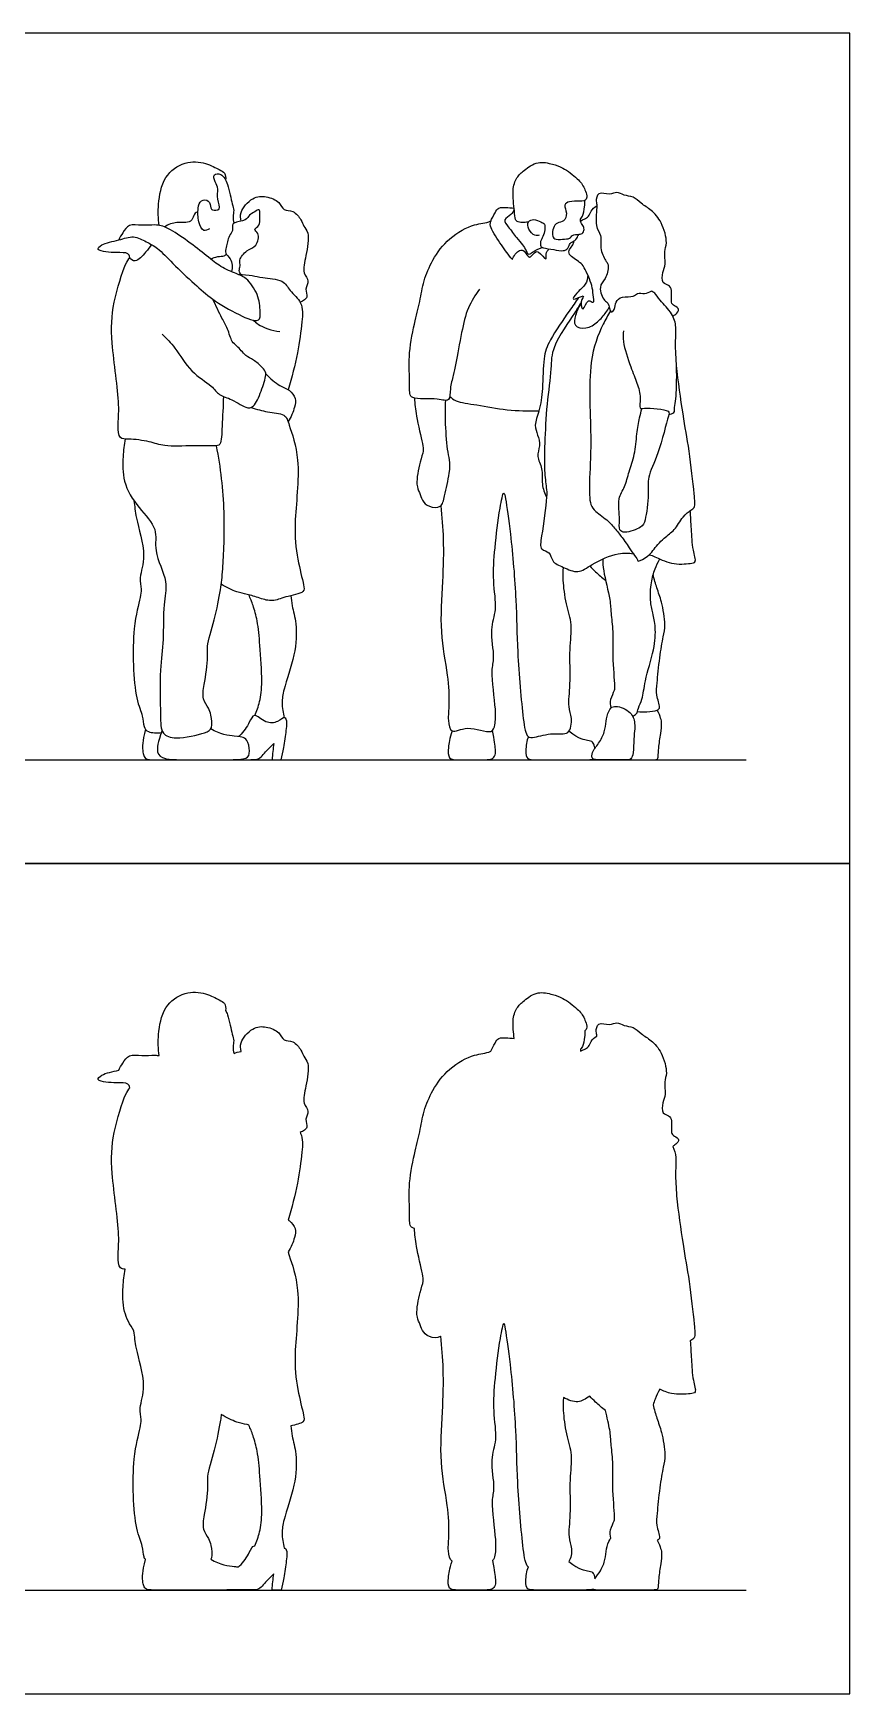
# Model space of a CAD drawing. Header units: millimetres. Extents: x 1 to 7, y 0.3 to 34.9.
# Drawn here: x 4.403 to 6.802, y 0.933 to 5.81 of the extents above; entities that cross this region are included whole.
import ezdxf

# ---------------------------------------------------------------- set-up
doc = ezdxf.new("R2010")
doc.units = ezdxf.units.MM
for name, color, linetype, true_color in [('AG-DIAGRAM', 7, 'Continuous', 0xfecc66), ('AG-OUTLINE', 7, 'Continuous', 0x8000ff), ('AG-PEOPLE', 7, 'Continuous', 0x66ccff), ('X-VPRT', 6, 'Continuous', 0xff00ff)]:
    doc.layers.add(name, color=color, linetype=linetype, true_color=true_color)

msp = doc.modelspace()

# ---------------------------------------------------------------- linework, layer by layer
at = {"layer": 'AG-DIAGRAM'}
for points in [[(1.3161, 3.6765), (6.4977, 3.6765)], [(1.3161, 1.2381), (6.4977, 1.2381)]]:
    msp.add_lwpolyline(points, dxfattribs=at)
at = {"layer": 'AG-OUTLINE'}
for points, knots in [([(5.1873, 2.5819), (5.192, 2.5834), (5.1999, 2.5888), (5.211, 2.5967), (5.1995, 2.6214), (5.217, 2.6445), (5.1923, 2.6685), (5.2055, 2.7183), (5.2162, 2.7849), (5.1973, 2.8047), (5.1908, 2.8242), (5.1688, 2.8529), (5.1375, 2.8492), (5.1273, 2.8782), (5.0873, 2.8945), (5.0466, 2.8923), (5.0077, 2.8468), (5.0127, 2.8282), (5.0146, 2.82), (5.0066, 2.818), (4.9978, 2.8165), (4.9932, 2.8138), (4.9914, 2.82), (4.9886, 2.8328), (4.9941, 2.8523), (4.9871, 2.8709), (4.9786, 2.9153), (4.9705, 2.9364), (4.9686, 2.9402), (4.9695, 2.9471), (4.967, 2.9633), (4.9483, 2.9712), (4.9093, 2.9934), (4.8468, 2.9972), (4.7837, 2.9528), (4.7691, 2.8693), (4.7703, 2.828), (4.7736, 2.8075), (4.7693, 2.8082), (4.7538, 2.8093), (4.723, 2.8055), (4.6842, 2.8135), (4.6662, 2.7853), (4.6577, 2.7721), (4.6545, 2.7647), (4.637, 2.7601), (4.6056, 2.7553), (4.5873, 2.7341), (4.6197, 2.7292), (4.6455, 2.7266), (4.6849, 2.7285), (4.6848, 2.7176), (4.6869, 2.7133), (4.6827, 2.707), (4.6712, 2.6916), (4.634, 2.5727), (4.6302, 2.4671), (4.6591, 2.2826), (4.6513, 2.2237), (4.6542, 2.1828), (4.6674, 2.1803), (4.6734, 2.18), (4.67, 2.1629), (4.6663, 2.1278), (4.6647, 2.0601), (4.6869, 2.017), (4.6993, 1.9988), (4.7014, 1.9817), (4.7029, 1.9479), (4.7388, 1.8387), (4.713, 1.7758), (4.7219, 1.7386), (4.7176, 1.7106), (4.6914, 1.6215), (4.6992, 1.42), (4.7254, 1.3709), (4.7262, 1.3396), (4.7311, 1.3297), (4.7329, 1.3274), (4.7234, 1.2908), (4.7249, 1.26), (4.728, 1.2508), (4.7335, 1.2381), (4.7546, 1.2381), (4.7735, 1.2381), (4.8413, 1.2381), (4.8447, 1.2381), (4.8755, 1.2381), (4.9444, 1.2381), (4.9882, 1.2381), (5.0018, 1.2388), (5.0152, 1.2384), (5.0438, 1.2378), (5.0675, 1.2395), (5.0788, 1.2544), (5.0997, 1.2749), (5.1098, 1.286), (5.1081, 1.27), (5.1065, 1.2541), (5.1048, 1.2381), (5.1139, 1.2381), (5.1229, 1.2381), (5.132, 1.2381), (5.1346, 1.2499), (5.1394, 1.2722), (5.1466, 1.3235), (5.15, 1.3442), (5.1461, 1.3614), (5.1414, 1.3615), (5.1408, 1.3614), (5.1368, 1.3754), (5.1329, 1.4061), (5.1384, 1.4466), (5.1743, 1.5461), (5.1793, 1.6341), (5.1632, 1.689), (5.1611, 1.7099), (5.1599, 1.7198), (5.1747, 1.7233), (5.2019, 1.7295), (5.1973, 1.7546), (5.1775, 1.8332), (5.1668, 1.9331), (5.1931, 2.1145), (5.1612, 2.202), (5.1531, 2.2278), (5.1519, 2.231), (5.1609, 2.2437), (5.172, 2.2731), (5.1761, 2.2993), (5.1627, 2.318), (5.1538, 2.324), (5.1527, 2.3247), (5.1634, 2.3603), (5.1807, 2.4308), (5.1934, 2.5211), (5.1961, 2.565), (5.1878, 2.5809), (5.1873, 2.5819)], [-4.96397, -4.96397, -4.96397, -4.96397, -4.747345, -4.560033, -4.28683, -4.008885, -3.717257, -3.312432, -2.852161, -2.576206, -2.319892, -1.992952, -1.703232, -1.415586, -1.055675, -0.698259, -0.285038, 0, 0, 0, 0.217741, 0.217741, 0.217741, 0.466974, 0.711015, 0.961419, 1.39468, 1.508548, 1.508548, 1.508548, 1.767364, 2.009896, 2.384365, 2.824577, 3.300028, 3.809011, 4.25661, 4.25661, 4.25661, 4.384557, 4.736153, 5.076225, 5.381304, 5.66053, 5.66053, 5.66053, 6.070126, 6.298381, 6.570353, 6.890726, 7.217598, 7.414634, 7.414634, 7.414634, 7.681071, 8.291045, 8.913274, 9.675623, 10.12511, 10.456357, 10.641998, 10.641998, 10.641998, 11.051662, 11.533124, 11.919863, 11.919863, 11.919863, 12.296079, 12.847249, 13.273593, 13.578222, 13.839438, 14.343607, 15.089141, 15.478454, 15.772332, 15.877395, 15.877395, 15.877395, 16.005788, 16.134181, 16.262574, 16.390967, 16.51936, 16.51936, 16.51936, 16.541538, 16.709211, 16.821158, 16.821158, 16.821158, 17.122033, 17.389482, 17.623738, 17.987917, 17.987917, 17.987917, 18.364781, 18.364781, 18.364781, 18.648006, 18.648006, 18.648006, 18.97466, 19.361893, 19.614183, 19.848498, 19.879964, 19.879964, 19.879964, 20.238115, 20.585385, 21.14137, 21.660973, 22.06104, 22.35823, 22.35823, 22.35823, 22.653352, 22.892916, 23.369692, 23.930532, 24.669079, 25.224118, 25.31233, 25.31233, 25.31233, 25.684439, 25.9745, 26.276324, 26.319749, 26.319749, 26.319749, 26.917711, 27.461717, 27.882441, 27.908148, 27.908148, 27.908148, 27.908148]), ([(6.2823, 2.5409), (6.2855, 2.5425), (6.2906, 2.546), (6.3056, 2.5617), (6.2855, 2.5708), (6.2757, 2.5809), (6.2818, 2.6169), (6.2714, 2.6328), (6.2494, 2.6364), (6.2517, 2.6708), (6.2637, 2.6933), (6.255, 2.7318), (6.2686, 2.7559), (6.2515, 2.8176), (6.221, 2.8525), (6.1892, 2.8704), (6.1675, 2.8935), (6.1393, 2.8937), (6.118, 2.9084), (6.097, 2.8945), (6.0608, 2.9088), (6.056, 2.8762), (6.0589, 2.8709), (6.059, 2.865), (6.0527, 2.8606), (6.041, 2.8503), (6.0363, 2.8329), (6.0222, 2.8259), (6.0149, 2.8223), (6.011, 2.821), (6.0109, 2.8218), (6.0105, 2.8266), (6.0192, 2.8339), (6.0238, 2.8607), (6.0241, 2.8744), (6.0238, 2.8803), (6.0257, 2.8812), (6.033, 2.8873), (6.0231, 2.9197), (6.0037, 2.945), (5.9597, 2.9781), (5.9297, 2.987), (5.8849, 2.9983), (5.8456, 2.97), (5.8223, 2.948), (5.8097, 2.9123), (5.8145, 2.8741), (5.8162, 2.858), (5.8081, 2.8593), (5.7925, 2.8595), (5.7697, 2.8611), (5.7604, 2.8445), (5.7506, 2.8279), (5.7479, 2.8203), (5.7319, 2.8132), (5.699, 2.8141), (5.6229, 2.7725), (5.5759, 2.7077), (5.5495, 2.6456), (5.5397, 2.5822), (5.5217, 2.5178), (5.505, 2.4224), (5.5097, 2.3592), (5.5081, 2.3143), (5.5128, 2.3028), (5.5215, 2.3005), (5.5232, 2.3001), (5.5246, 2.2824), (5.527, 2.25), (5.5478, 2.1669), (5.5508, 2.1446), (5.5382, 2.1117), (5.5263, 2.0469), (5.5381, 2.0236), (5.5451, 1.999), (5.5648, 1.9791), (5.5922, 1.9772), (5.6, 1.9832), (5.6006, 1.9837), (5.6042, 1.9513), (5.6096, 1.885), (5.6071, 1.7596), (5.5954, 1.6146), (5.6219, 1.4903), (5.6264, 1.4027), (5.6207, 1.3575), (5.6264, 1.326), (5.6343, 1.3227), (5.6345, 1.3226), (5.6261, 1.3002), (5.6219, 1.2733), (5.6219, 1.2381), (5.6505, 1.2381), (5.6918, 1.2381), (5.7267, 1.2381), (5.7484, 1.2381), (5.7597, 1.2468), (5.7633, 1.2651), (5.7578, 1.2942), (5.7527, 1.3243), (5.7567, 1.328), (5.7615, 1.3461), (5.7637, 1.386), (5.746, 1.5006), (5.7612, 1.5359), (5.7433, 1.6228), (5.7678, 1.6785), (5.752, 1.7663), (5.7593, 1.8602), (5.7717, 1.9663), (5.7856, 2.0332), (5.7927, 1.9958), (5.8078, 1.8942), (5.8238, 1.7025), (5.8238, 1.5611), (5.8407, 1.3679), (5.8497, 1.3125), (5.8577, 1.3059), (5.858, 1.3057), (5.8528, 1.2943), (5.8492, 1.2608), (5.8534, 1.2381), (5.878, 1.2381), (5.9181, 1.2381), (6.0303, 1.2381), (6.044, 1.2381), (6.048, 1.2405), (6.0491, 1.2398), (6.0539, 1.2379), (6.0678, 1.2379), (6.1056, 1.2379), (6.1374, 1.2379), (6.1482, 1.2379), (6.1509, 1.2381), (6.1889, 1.2381), (6.23, 1.2381), (6.2377, 1.2381), (6.2396, 1.2472), (6.2401, 1.2678), (6.2473, 1.3192), (6.2514, 1.3437), (6.2468, 1.3643), (6.2367, 1.384), (6.2409, 1.3857), (6.2474, 1.3919), (6.2317, 1.4306), (6.2368, 1.4637), (6.2429, 1.538), (6.2542, 1.5989), (6.2622, 1.634), (6.2504, 1.7029), (6.2363, 1.7388), (6.2276, 1.7684), (6.2249, 1.7821), (6.2265, 1.7878), (6.2321, 1.8043), (6.2387, 1.8183), (6.244, 1.8277), (6.254, 1.823), (6.285, 1.8097), (6.3311, 1.8142), (6.3537, 1.8168), (6.3396, 1.8574), (6.3374, 1.9159), (6.3346, 1.9519), (6.3339, 1.9701), (6.3345, 1.9704), (6.3394, 1.9735), (6.3496, 1.9778), (6.3447, 2.0251), (6.3312, 2.1492), (6.3114, 2.252), (6.2988, 2.3486), (6.2932, 2.3962), (6.2922, 2.4188), (6.2888, 2.4638), (6.2937, 2.5059), (6.2877, 2.5303), (6.2823, 2.5409)], [0, 0, 0, 0, 0.188383, 0.417958, 0.651667, 0.864942, 1.20216, 1.442272, 1.683645, 1.992576, 2.292177, 2.636784, 2.934064, 3.38137, 3.777963, 4.122874, 4.438218, 4.737243, 5.012003, 5.287004, 5.60703, 5.883423, 6.093743, 6.093743, 6.093743, 6.370226, 6.608166, 6.82818, 7.030639, 7.030639, 7.030639, 7.069515, 7.275268, 7.582536, 7.800136, 7.800136, 7.800136, 7.88861, 8.215635, 8.558659, 8.976668, 9.306238, 9.683104, 10.073432, 10.396548, 10.755255, 11.133663, 11.133663, 11.133663, 11.419482, 11.678965, 11.921219, 12.2143, 12.2143, 12.2143, 12.632803, 13.168328, 13.679977, 14.141177, 14.586244, 15.061085, 15.628383, 16.098362, 16.472047, 16.695394, 16.745159, 16.745159, 16.745159, 17.166639, 17.69142, 17.960511, 18.298641, 18.763863, 19.055338, 19.338151, 19.638948, 19.963116, 19.989598, 19.989598, 19.989598, 20.560183, 21.205769, 21.906265, 22.561091, 23.09276, 23.491785, 23.820321, 23.829562, 23.829562, 23.829562, 23.942705, 24.055847, 24.16899, 24.282132, 24.395274, 24.508417, 24.621559, 24.734701, 24.847844, 24.847844, 24.847844, 25.052155, 25.442875, 26.052874, 26.422974, 26.942276, 27.392948, 27.921528, 28.49028, 29.115031, 29.504375, 29.74359, 30.336084, 31.138409, 31.853698, 32.660135, 33.08612, 33.101901, 33.101901, 33.101901, 33.223201, 33.344502, 33.465802, 33.587103, 33.708403, 33.828447, 33.828447, 33.828447, 33.867101, 33.969394, 34.071688, 34.173981, 34.219547, 34.219547, 34.219547, 34.342062, 34.464578, 34.587094, 34.70961, 34.832126, 34.954642, 35.077157, 35.077157, 35.077157, 35.273127, 35.637907, 35.997171, 36.517704, 36.99255, 37.354156, 37.843089, 38.24302, 38.585915, 38.585915, 38.585915, 38.751635, 39.09516, 39.09516, 39.09516, 39.366912, 39.794618, 40.019353, 40.358265, 40.81188, 41.238438, 41.238438, 41.238438, 41.263636, 41.467824, 41.833176, 42.481557, 43.088622, 43.7806, 43.7806, 43.7806, 44.237508, 44.625414, 44.93266, 44.93266, 44.93266, 44.93266]), ([(6.0849, 1.765), (6.0892, 1.7453), (6.0999, 1.7006), (6.1001, 1.6671), (6.108, 1.6145), (6.1037, 1.5476), (6.1119, 1.4556), (6.1115, 1.4416), (6.0967, 1.415), (6.0988, 1.3983), (6.1005, 1.39), (6.0993, 1.3888), (6.0943, 1.3823), (6.0867, 1.3583), (6.0849, 1.3285), (6.0726, 1.2965), (6.0581, 1.2781), (6.0532, 1.271), (6.053, 1.2729), (6.0518, 1.2815), (6.0474, 1.2906), (6.0362, 1.2951), (6.0092, 1.2969), (5.977, 1.3216), (5.9838, 1.3305), (5.9875, 1.3638), (5.9733, 1.3942), (5.9835, 1.4627), (5.9774, 1.5615), (5.989, 1.6341), (5.9678, 1.6945), (5.9593, 1.7646), (5.9602, 1.7903), (5.9609, 1.803), (5.9752, 1.7968), (6.0035, 1.7834), (6.0253, 1.799), (6.0384, 1.8073), (6.044, 1.8012), (6.0553, 1.7894), (6.0747, 1.7727), (6.0849, 1.765)], [0.574677, 0.574677, 0.574677, 0.574677, 0.918862, 1.303387, 1.799873, 2.325611, 2.887943, 3.115338, 3.431922, 3.734632, 3.734632, 3.734632, 3.764416, 3.86671, 3.969003, 4.071297, 4.1523, 4.1523, 4.1523, 4.184588, 4.305888, 4.427188, 4.548489, 4.548489, 4.548489, 4.878727, 5.22133, 5.691265, 6.273572, 6.763717, 7.223679, 7.703607, 8.060013, 8.060013, 8.060013, 8.44438, 8.780806, 8.780806, 8.780806, 9.067131, 9.424328, 9.424328, 9.424328, 9.424328]), ([(5.0368, 1.7225), (5.0413, 1.7122), (5.0497, 1.6907), (5.0634, 1.6434), (5.0696, 1.5732), (5.0771, 1.4695), (5.0708, 1.4097), (5.0601, 1.381), (5.054, 1.368), (5.0537, 1.368), (5.0471, 1.3677), (5.0379, 1.3455), (5.0215, 1.3197), (5.0069, 1.3069), (5.0059, 1.306), (5.0026, 1.3064), (4.9863, 1.308), (4.952, 1.312), (4.925, 1.3287), (4.9257, 1.3299), (4.9302, 1.3397), (4.9257, 1.3698), (4.9197, 1.3894), (4.8984, 1.418), (4.9062, 1.4589), (4.9184, 1.5411), (4.9117, 1.5713), (4.9373, 1.6507), (4.9509, 1.7194), (4.9551, 1.7482), (4.9558, 1.7536), (4.9702, 1.7443), (5.0015, 1.7293), (5.0229, 1.7261), (5.0351, 1.7229), (5.0368, 1.7225)], [-2.485886, -2.485886, -2.485886, -2.485886, -2.170634, -1.79787, -1.335112, -0.777618, -0.356813, 0, 0, 0, 0.011075, 0.283011, 0.647205, 0.674906, 0.674906, 0.674906, 0.728186, 0.895859, 0.895859, 0.895859, 0.949115, 1.288162, 1.554772, 1.87068, 2.239914, 2.749291, 3.068229, 3.575237, 4.112183, 4.236807, 4.236807, 4.236807, 4.60903, 4.914234, 4.962704, 4.962704, 4.962704, 4.962704])]:
    msp.add_open_spline(points, degree=3, knots=knots, dxfattribs=at)
at = {"layer": 'AG-PEOPLE'}
for points, knots in [([(4.7736, 5.2459), (4.7703, 5.2664), (4.7691, 5.3077), (4.7837, 5.3912), (4.8468, 5.4356), (4.9093, 5.4318), (4.9483, 5.4096), (4.967, 5.4017), (4.9695, 5.3855), (4.9686, 5.3786)], [0, 0, 0, 0, 0.447599, 0.956581, 1.432032, 1.872244, 2.246714, 2.489245, 2.748061, 2.748061, 2.748061, 2.748061]), ([(5.8583, 5.2553), (5.8541, 5.2548), (5.8461, 5.2543), (5.8269, 5.2541), (5.818, 5.2633), (5.8179, 5.2897), (5.8089, 5.3483), (5.8223, 5.3864), (5.8456, 5.4084), (5.8849, 5.4367), (5.9297, 5.4254), (5.9597, 5.4165), (6.0037, 5.3834), (6.0231, 5.3581), (6.0352, 5.3186), (6.0083, 5.3154), (5.9797, 5.318), (5.9597, 5.3062), (5.9739, 5.2822), (5.9641, 5.255), (5.9414, 5.2558), (5.9302, 5.2381), (5.927, 5.2184), (5.9341, 5.2032), (5.9585, 5.2053), (5.9805, 5.2056), (5.9867, 5.2191), (6.0064, 5.2188), (6.0202, 5.2221), (6.023, 5.2382), (6.0165, 5.2473), (6.0077, 5.2625), (6.0192, 5.2723), (6.0238, 5.2991), (6.0241, 5.3128), (6.0238, 5.3187)], [0, 0, 0, 0, 0.205652, 0.45108, 0.63672, 0.925351, 1.373658, 1.732364, 2.05548, 2.445809, 2.822674, 3.152244, 3.570254, 3.913278, 4.240303, 4.496551, 4.816698, 5.053509, 5.334741, 5.618778, 5.871089, 6.122941, 6.379107, 6.589657, 6.866215, 7.131035, 7.331039, 7.578457, 7.787376, 7.997618, 8.195532, 8.41789, 8.623642, 8.930911, 9.148511, 9.148511, 9.148511, 9.148511]), ([(4.9208, 5.2355), (4.9158, 5.2326), (4.9009, 5.2249), (4.8871, 5.2579), (4.8861, 5.2948), (4.8935, 5.3217), (4.9215, 5.3214), (4.9247, 5.2972), (4.9279, 5.2893), (4.9589, 5.2899), (4.9404, 5.3235), (4.9492, 5.3529), (4.9376, 5.3718), (4.9296, 5.3983), (4.9595, 5.398), (4.9762, 5.3661), (4.9871, 5.3093), (4.9941, 5.2907), (4.9886, 5.2712), (4.9914, 5.2584), (4.9932, 5.2522)], [0, 0, 0, 0, 0.235821, 0.540009, 0.898143, 1.17494, 1.427115, 1.686274, 1.845664, 2.097022, 2.399246, 2.710511, 2.979201, 3.236288, 3.481888, 3.817379, 4.25064, 4.501044, 4.745085, 4.994318, 4.994318, 4.994318, 4.994318]), ([(5.0146, 5.2584), (5.0127, 5.2666), (5.0077, 5.2852), (5.0466, 5.3307), (5.0873, 5.3329), (5.1273, 5.3166), (5.1375, 5.2876), (5.1688, 5.2913), (5.1908, 5.2626), (5.1973, 5.2431), (5.2162, 5.2233), (5.2055, 5.1567), (5.1923, 5.1069), (5.217, 5.0829), (5.1995, 5.0598), (5.211, 5.0351), (5.1999, 5.0272), (5.192, 5.0218), (5.1873, 5.0203)], [0, 0, 0, 0, 0.285038, 0.698259, 1.055675, 1.415586, 1.703232, 1.992952, 2.319892, 2.576206, 2.852161, 3.312432, 3.717257, 4.008885, 4.28683, 4.560033, 4.747345, 4.96397, 4.96397, 4.96397, 4.96397]), ([(6.2823, 4.9793), (6.2855, 4.9809), (6.2906, 4.9844), (6.3056, 5.0001), (6.2855, 5.0092), (6.2757, 5.0193), (6.2818, 5.0553), (6.2714, 5.0712), (6.2494, 5.0748), (6.2517, 5.1092), (6.2637, 5.1317), (6.255, 5.1702), (6.2686, 5.1943), (6.2515, 5.256), (6.221, 5.2909), (6.1892, 5.3088), (6.1675, 5.3319), (6.1393, 5.3321), (6.118, 5.3468), (6.097, 5.3329), (6.0608, 5.3472), (6.056, 5.3146), (6.0615, 5.3045), (6.0514, 5.2419), (6.0751, 5.2178), (6.0667, 5.1739), (6.0867, 5.1399), (6.0957, 5.1272), (6.0864, 5.0867), (6.062, 5.0673), (6.0797, 5.0219), (6.0943, 5.0215), (6.0984, 4.9839), (6.113, 5), (6.1124, 5.0217), (6.133, 5.0392), (6.1671, 5.0333), (6.1773, 5.0493), (6.2003, 5.0432), (6.2131, 5.0494), (6.2193, 5.0526)], [0, 0, 0, 0, 0.188383, 0.417958, 0.651667, 0.864942, 1.20216, 1.442272, 1.683645, 1.992576, 2.292177, 2.636784, 2.934064, 3.38137, 3.777963, 4.122874, 4.438218, 4.737243, 5.012003, 5.287004, 5.60703, 5.883423, 6.093743, 6.532699, 6.859639, 7.23104, 7.583162, 7.806118, 8.159005, 8.474967, 8.838889, 9.047502, 9.347291, 9.540015, 9.810132, 10.09101, 10.415315, 10.640135, 10.902898, 11.167323, 11.167323, 11.167323, 11.167323]), ([(4.8872, 5.2864), (4.8835, 5.2845), (4.8751, 5.2802), (4.872, 5.2588), (4.8504, 5.2524), (4.8247, 5.2572), (4.7998, 5.248), (4.7886, 5.2416)], [0, 0, 0, 0, 0.200839, 0.44716, 0.695698, 0.985461, 1.338327, 1.338327, 1.338327, 1.338327]), ([(5.0146, 5.1011), (5.0117, 5.1044), (5.0061, 5.1129), (5.0134, 5.1272), (5.0063, 5.1449), (5.0299, 5.1747), (5.0611, 5.1816), (5.0693, 5.2232), (5.048, 5.2344), (5.0712, 5.2456), (5.0681, 5.2667), (5.0711, 5.2975), (5.0532, 5.2844), (5.0375, 5.277), (5.0291, 5.2584), (4.9913, 5.2556), (4.9873, 5.2437), (4.9909, 5.23), (4.978, 5.215), (4.9744, 5.1978), (4.9704, 5.1815), (4.965, 5.1625), (4.9841, 5.1491), (4.9882, 5.1293), (4.9874, 5.1162), (4.9857, 5.1099)], [0, 0, 0, 0, 0.206024, 0.41855, 0.651788, 0.980942, 1.297011, 1.630355, 1.850315, 2.080414, 2.348768, 2.617809, 2.828359, 3.070367, 3.315169, 3.646142, 3.823915, 4.026308, 4.270048, 4.507299, 4.742517, 4.977572, 5.234181, 5.484735, 5.734094, 5.734094, 5.734094, 5.734094]), ([(5.811, 5.1455), (5.7998, 5.1593), (5.7805, 5.1858), (5.7456, 5.2369), (5.7454, 5.2575), (5.7603, 5.2827), (5.7697, 5.2995), (5.7925, 5.2979), (5.8081, 5.2977), (5.8162, 5.2964)], [0, 0, 0, 0, 0.421339, 0.864311, 1.116553, 1.423347, 1.665601, 1.925085, 2.210903, 2.210903, 2.210903, 2.210903]), ([(5.8166, 5.2921), (5.8137, 5.2868), (5.8088, 5.2762), (5.7818, 5.2635), (5.8005, 5.2395), (5.8223, 5.2103), (5.8403, 5.1903), (5.8522, 5.1717), (5.8582, 5.1531), (5.875, 5.1723), (5.8988, 5.181)], [0, 0, 0, 0, 0.244451, 0.520157, 0.797822, 1.160287, 1.455417, 1.680448, 1.934381, 2.107261, 2.107261, 2.107261, 2.107261]), ([(6.011, 5.2594), (6.0149, 5.2607), (6.0222, 5.2643), (6.0363, 5.2713), (6.041, 5.2887), (6.0527, 5.299), (6.059, 5.3034)], [0, 0, 0, 0, 0.2024587, 0.422473, 0.6604133, 0.936896, 0.936896, 0.936896, 0.936896]), ([(4.7511, 5.1892), (4.746, 5.1817), (4.7337, 5.1673), (4.7045, 5.1326), (4.6847, 5.1509), (4.6849, 5.1669), (4.6455, 5.165), (4.6197, 5.1676), (4.5873, 5.1725), (4.6056, 5.1937), (4.6555, 5.2013), (4.6974, 5.2181), (4.7359, 5.197), (4.771, 5.1795), (4.8135, 5.132), (4.8772, 5.0736), (4.9292, 5.0276), (5.0011, 4.9846), (5.0711, 4.9562), (5.0704, 4.9953), (5.0663, 5.0435), (5.0309, 5.0924), (5.0003, 5.1035), (4.9501, 5.125), (4.914, 5.1569), (4.8036, 5.241), (4.7627, 5.2488), (4.723, 5.2439), (4.6842, 5.2519), (4.6662, 5.2237), (4.6577, 5.2105), (4.6545, 5.2031)], [0.042878, 0.042878, 0.042878, 0.042878, 0.322802, 0.68241, 0.927457, 1.124493, 1.451365, 1.771738, 2.04371, 2.271966, 2.681561, 3.058791, 3.416359, 3.768473, 4.21798, 4.746393, 5.220588, 5.757953, 6.192625, 6.473678, 6.879567, 7.305455, 7.629834, 8.029742, 8.445389, 9.104729, 9.470527, 9.822124, 10.162195, 10.467275, 10.746501, 10.746501, 10.746501, 10.746501]), ([(5.7147, 5.0585), (5.7021, 5.0411), (5.6775, 5.0036), (5.6622, 4.9334), (5.6446, 4.8417), (5.6384, 4.8059), (5.6266, 4.7687), (5.6292, 4.725), (5.5897, 4.7397), (5.5161, 4.7335), (5.5081, 4.7527), (5.5097, 4.7976), (5.505, 4.8608), (5.5217, 4.9562), (5.5397, 5.0206), (5.5495, 5.084), (5.5759, 5.1461), (5.6229, 5.2109), (5.699, 5.2525), (5.7319, 5.2516), (5.7479, 5.2587)], [0, 0, 0, 0, 0.462754, 0.959375, 1.497489, 1.843818, 2.209273, 2.537677, 2.868388, 3.357784, 3.581132, 3.954817, 4.424796, 4.992094, 5.466935, 5.912001, 6.373201, 6.884851, 7.420376, 7.838878, 7.838878, 7.838878, 7.838878]), ([(5.8901, 5.2169), (5.8859, 5.2159), (5.8759, 5.2137), (5.8567, 5.2336), (5.8547, 5.258), (5.8749, 5.2658), (5.8936, 5.2554), (5.9081, 5.2508), (5.9062, 5.2321), (5.9022, 5.2127), (5.8924, 5.2002), (5.8935, 5.1835), (5.9025, 5.1786), (5.9332, 5.1753), (5.9595, 5.1689), (5.9762, 5.1772), (5.9786, 5.1955), (5.9961, 5.199), (6.0037, 5.2147), (6.0055, 5.2179), (6.0063, 5.2195)], [0, 0, 0, 0, 0.207575, 0.498111, 0.762642, 0.999902, 1.266411, 1.47407, 1.705839, 1.966288, 2.195284, 2.413007, 2.583274, 2.903285, 3.208447, 3.436786, 3.665073, 3.895653, 4.127173, 4.262218, 4.262218, 4.262218, 4.262218]), ([(5.811, 5.1455), (5.8138, 5.1565), (5.8309, 5.1754), (5.8469, 5.1726), (5.8601, 5.1435), (5.8754, 5.1665), (5.8881, 5.1727), (5.9139, 5.1358), (5.9083, 5.1639), (5.9149, 5.1722), (5.9184, 5.1769)], [0, 0, 0, 0, 0.336799, 0.547266, 0.822761, 1.075475, 1.275509, 1.5897, 1.807151, 2.048411, 2.048411, 2.048411, 2.048411]), ([(6.033, 5.0992), (6.0321, 5.0902), (6.0279, 5.07), (6.0021, 5.052), (5.9793, 5.0185), (6.0311, 5.048), (6.0076, 5.0225), (6.0194, 4.985), (6.0304, 5.0358), (6.0534, 5.0107), (6.0475, 5.0463), (6.047, 5.0674), (6.0231, 5.1237), (6.0111, 5.1368), (5.9748, 5.1579), (5.9775, 5.1761), (5.99, 5.1877), (5.9911, 5.1956), (5.9915, 5.1993)], [0.013925, 0.013925, 0.013925, 0.013925, 0.307208, 0.654001, 0.914498, 1.229998, 1.47686, 1.745405, 2.052915, 2.27509, 2.545731, 2.848853, 3.283369, 3.547571, 3.901517, 4.122486, 4.354263, 4.547839, 4.547839, 4.547839, 4.547839]), ([(4.9618, 4.7436), (4.962, 4.7144), (4.9566, 4.662), (4.9577, 4.5986), (4.9312, 4.5978), (4.8718, 4.5999), (4.7888, 4.5945), (4.7465, 4.612), (4.6858, 4.6193), (4.6545, 4.6171), (4.6513, 4.6621), (4.6591, 4.721), (4.6302, 4.9055), (4.634, 5.0111), (4.6712, 5.13), (4.6827, 5.1454), (4.6869, 5.1517)], [0, 0, 0, 0, 0.530195, 0.944234, 1.185168, 1.627163, 2.144, 2.533633, 2.974478, 3.257344, 3.58859, 4.038077, 4.800426, 5.422656, 6.03263, 6.299066, 6.299066, 6.299066, 6.299066]), ([(4.9247, 5.1469), (4.9313, 5.1499), (4.9442, 5.1551), (4.9641, 5.155), (4.9684, 5.1592), (4.9705, 5.1609)], [0, 0, 0, 0, 0.2643845, 0.5091859, 0.6693945, 0.6693945, 0.6693945, 0.6693945]), ([(5.0066, 5.1014), (5.02, 5.1011), (5.0479, 5.0993), (5.0761, 5.0911), (5.1392, 5.0885), (5.1554, 5.0528), (5.1971, 5.0197), (5.1934, 4.9595), (5.1807, 4.8692), (5.1634, 4.7987), (5.1527, 4.7631)], [0, 0, 0, 0, 0.358703, 0.677715, 1.105783, 1.44722, 1.840293, 2.261017, 2.805022, 3.402985, 3.402985, 3.402985, 3.402985]), ([(4.7824, 4.9264), (4.7953, 4.9131), (4.8224, 4.8869), (4.863, 4.8135), (4.9278, 4.7779), (4.9483, 4.7453), (4.9876, 4.7372), (5.0319, 4.7038), (5.0578, 4.7173), (5.0748, 4.7655), (5.0916, 4.8115), (5.0764, 4.8291), (5.0505, 4.8523), (5.0269, 4.8608), (5.0027, 4.893), (4.9856, 4.9024), (4.9752, 4.9442), (4.9567, 4.9728), (4.9393, 5.0107), (4.9306, 5.0295)], [0, 0, 0, 0, 0.422837, 0.939415, 1.420907, 1.755316, 2.110514, 2.518448, 2.784618, 3.192681, 3.578988, 3.833851, 4.161781, 4.451785, 4.800001, 5.04904, 5.40312, 5.74443, 6.190659, 6.190659, 6.190659, 6.190659]), ([(6.0055, 5.0336), (5.9961, 5.0204), (5.9787, 4.9947), (5.9184, 4.9092), (5.9009, 4.8563), (5.9012, 4.7666), (5.8921, 4.7036), (5.8736, 4.6594), (5.8858, 4.6304), (5.894, 4.5984), (5.8802, 4.5666), (5.9022, 4.5316), (5.8951, 4.4858), (5.9059, 4.4597), (5.9116, 4.4472)], [0, 0, 0, 0, 0.4019, 0.980513, 1.421912, 1.960374, 2.430211, 2.813444, 3.127377, 3.453066, 3.776813, 4.13146, 4.517803, 4.888372, 4.888372, 4.888372, 4.888372]), ([(6.2707, 4.6904), (6.276, 4.6906), (6.2888, 4.6945), (6.2868, 4.7116), (6.292, 4.7379), (6.2936, 4.7741), (6.2944, 4.8301), (6.2887, 4.901), (6.294, 4.9465), (6.2825, 4.9875), (6.2454, 5.0241), (6.2309, 5.0473), (6.2228, 5.051), (6.2193, 5.0526)], [0, 0, 0, 0, 0.229948, 0.449384, 0.746366, 1.092478, 1.528283, 2.018048, 2.405954, 2.773813, 3.190998, 3.486745, 3.683603, 3.683603, 3.683603, 3.683603]), ([(6.0129, 5.0194), (6.0064, 5.009), (5.9951, 4.9886), (5.924, 4.8888), (5.9267, 4.825), (5.9109, 4.7192), (5.906, 4.608), (5.904, 4.5296), (5.9108, 4.475), (5.9138, 4.4479), (5.8979, 4.3364), (5.8897, 4.2918), (5.9238, 4.2883), (5.9252, 4.2564), (5.9615, 4.2417), (6.0059, 4.2207), (6.0443, 4.2532), (6.1219, 4.2868), (6.1519, 4.2834), (6.1665, 4.2815)], [0, 0, 0, 0, 0.350665, 0.969179, 1.437255, 2.026881, 2.644969, 3.161151, 3.568794, 3.880305, 4.496934, 4.85506, 5.135277, 5.426376, 5.777698, 6.162064, 6.557608, 7.08264, 7.466662, 7.466662, 7.466662, 7.466662]), ([(6.0127, 5.0158), (6.005, 5.0057), (5.9964, 4.9833), (5.9884, 4.9474), (6.0305, 4.9403), (6.0615, 4.9607), (6.0858, 4.9885), (6.0929, 4.9999), (6.0958, 5.0051)], [0, 0, 0, 0, 0.355688, 0.666171, 0.993094, 1.348688, 1.698909, 1.93674, 1.93674, 1.93674, 1.93674]), ([(6.0992, 4.9948), (6.0916, 4.9821), (6.0684, 4.9389), (6.0298, 4.8433), (6.0456, 4.6148), (6.0366, 4.4989), (6.0373, 4.4257), (6.0554, 4.4049), (6.0948, 4.3777), (6.116, 4.3508), (6.139, 4.3227), (6.1506, 4.3037), (6.166, 4.2824), (6.1785, 4.2645), (6.1809, 4.2565), (6.2122, 4.2745), (6.2232, 4.2905), (6.256, 4.3298), (6.2889, 4.3488), (6.3094, 4.3902), (6.3344, 4.4098), (6.3496, 4.4162), (6.3447, 4.4635), (6.3312, 4.5876), (6.3114, 4.6904), (6.2988, 4.787), (6.2932, 4.8346)], [0.267094, 0.267094, 0.267094, 0.267094, 0.541065, 1.167731, 2.03948, 2.681291, 3.144341, 3.435985, 3.828103, 4.175277, 4.516892, 4.790436, 5.090589, 5.358052, 5.486456, 5.803406, 6.080832, 6.482086, 6.843699, 7.231108, 7.551392, 7.755581, 8.120933, 8.769314, 9.376379, 10.068357, 10.068357, 10.068357, 10.068357]), ([(5.0498, 4.9674), (5.0544, 4.9629), (5.0632, 4.9532), (5.1056, 4.9353), (5.1277, 4.9337)], [0, 0, 0, 0, 0.2487873, 0.7111469, 0.7111469, 0.7111469, 0.7111469]), ([(6.1373, 4.9365), (6.1365, 4.9258), (6.1338, 4.9039), (6.1584, 4.8289), (6.1773, 4.7842), (6.1901, 4.7418), (6.1827, 4.7052), (6.1997, 4.7114), (6.2767, 4.7052), (6.267, 4.6828), (6.2426, 4.5732), (6.2058, 4.5082), (6.2134, 4.4585), (6.2031, 4.3801), (6.1916, 4.3573), (6.1429, 4.3407), (6.1227, 4.3504), (6.128, 4.3834), (6.1186, 4.4441), (6.1429, 4.4774), (6.1536, 4.5236), (6.1715, 4.5729), (6.1761, 4.6326), (6.1841, 4.6775), (6.1891, 4.6991), (6.1914, 4.7082)], [0, 0, 0, 0, 0.328092, 0.83313, 1.247438, 1.635825, 1.944116, 2.148894, 2.631545, 2.8487, 3.46048, 3.964873, 4.371963, 4.87502, 5.165987, 5.563125, 5.799308, 6.114802, 6.563601, 6.926455, 7.31731, 7.737901, 8.185815, 8.585077, 8.864142, 8.864142, 8.864142, 8.864142]), ([(5.0864, 4.8094), (5.0988, 4.7963), (5.1264, 4.7727), (5.157, 4.7644), (5.1761, 4.7377), (5.172, 4.7115), (5.1609, 4.6821), (5.1519, 4.6694)], [0, 0, 0, 0, 0.416025, 0.733236, 1.035061, 1.325121, 1.69723, 1.69723, 1.69723, 1.69723]), ([(5.5232, 4.7385), (5.5246, 4.7208), (5.527, 4.6884), (5.5478, 4.6053), (5.5508, 4.583), (5.5382, 4.5501), (5.5263, 4.4853), (5.5381, 4.462), (5.5451, 4.4374), (5.5648, 4.4175), (5.6051, 4.4147), (5.6109, 4.4541), (5.628, 4.5167), (5.6275, 4.5578), (5.619, 4.5884), (5.6135, 4.6754), (5.6143, 4.7122), (5.6152, 4.7318)], [0, 0, 0, 0, 0.421479, 0.94626, 1.215352, 1.553481, 2.018704, 2.310178, 2.592992, 2.893789, 3.217956, 3.552298, 4.026569, 4.388354, 4.713284, 5.243972, 5.687398, 5.687398, 5.687398, 5.687398]), ([(5.627, 4.7435), (5.6328, 4.7386), (5.6453, 4.7266), (5.7104, 4.7186), (5.7957, 4.7017), (5.8579, 4.7006), (5.8891, 4.7016)], [0, 0, 0, 0, 0.275437, 0.72923, 1.277403, 1.835582, 1.835582, 1.835582, 1.835582]), ([(5.0426, 4.7108), (5.0611, 4.7061), (5.0898, 4.6955), (5.1446, 4.695), (5.156, 4.6547), (5.1931, 4.5529), (5.1668, 4.3715), (5.1775, 4.2716), (5.1973, 4.193), (5.2024, 4.1654), (5.1421, 4.1564), (5.1075, 4.139), (5.069, 4.1508), (5.0315, 4.1632), (5.0015, 4.1677), (4.9702, 4.1827), (4.9558, 4.192)], [0, 0, 0, 0, 0.379069, 0.7722, 1.086437, 1.641476, 2.380023, 2.940863, 3.417639, 3.657204, 4.052605, 4.398923, 4.732133, 5.07154, 5.376744, 5.748967, 5.748967, 5.748967, 5.748967]), ([(4.6734, 4.6184), (4.67, 4.6013), (4.6663, 4.5662), (4.6645, 4.4908), (4.7102, 4.4162), (4.7722, 4.3556), (4.7539, 4.2887), (4.8026, 4.1987), (4.7834, 4.1321), (4.7878, 4.0261), (4.7736, 3.9422), (4.7773, 3.813), (4.7777, 3.75), (4.8242, 3.7352), (4.9065, 3.7531), (4.9318, 3.7675), (4.9257, 3.8082), (4.9197, 3.8278), (4.8984, 3.8564), (4.9062, 3.8973), (4.9184, 3.9795), (4.9117, 4.0097), (4.9373, 4.0891), (4.9546, 4.1767), (4.961, 4.2386), (4.9694, 4.4114), (4.9541, 4.5342), (4.9419, 4.5984)], [0, 0, 0, 0, 0.409664, 0.891125, 1.422821, 1.928174, 2.376048, 2.927059, 3.396358, 3.966447, 4.506299, 5.153115, 5.572797, 5.932295, 6.453475, 6.7376, 7.076647, 7.343257, 7.659165, 8.028399, 8.537776, 8.856714, 9.363722, 9.900667, 10.346761, 11.077549, 11.871351, 11.871351, 11.871351, 11.871351]), ([(5.6006, 4.4221), (5.6042, 4.3897), (5.6096, 4.3234), (5.6071, 4.198), (5.5954, 4.053), (5.6219, 3.9287), (5.6264, 3.8411), (5.6207, 3.7959), (5.6293, 3.7481), (5.6791, 3.7811), (5.7513, 3.7477), (5.7613, 3.7822), (5.7637, 3.8244), (5.746, 3.939), (5.7612, 3.9743), (5.7433, 4.0612), (5.7678, 4.1169), (5.752, 4.2047), (5.7593, 4.2986), (5.7717, 4.4047), (5.7856, 4.4716), (5.7927, 4.4342), (5.8078, 4.3326), (5.8238, 4.1409), (5.8238, 3.9995), (5.8407, 3.8063), (5.8514, 3.7405), (5.878, 3.7412), (5.9293, 3.7584), (5.9807, 3.7449), (5.9881, 3.8009), (5.9733, 3.8326), (5.9835, 3.9011), (5.9774, 3.9999), (5.989, 4.0725), (5.9678, 4.1329), (5.9593, 4.203), (5.9602, 4.2287), (5.9609, 4.2414)], [0, 0, 0, 0, 0.570584, 1.216171, 1.916667, 2.571492, 3.103161, 3.502187, 3.830722, 4.221791, 4.70133, 4.975431, 5.36615, 5.97615, 6.34625, 6.865552, 7.316224, 7.844803, 8.413555, 9.038306, 9.42765, 9.666865, 10.25936, 11.061685, 11.776974, 12.583411, 13.009395, 13.260168, 13.69046, 14.071013, 14.446843, 14.789446, 15.259382, 15.841689, 16.331834, 16.791795, 17.271724, 17.628129, 17.628129, 17.628129, 17.628129]), ([(4.6993, 4.4372), (4.7014, 4.4201), (4.7029, 4.3863), (4.7388, 4.2771), (4.713, 4.2142), (4.7219, 4.177), (4.7176, 4.149), (4.6914, 4.0599), (4.6992, 3.8584), (4.7254, 3.8093), (4.7264, 3.773), (4.7391, 3.7565), (4.7667, 3.754), (4.7797, 3.7567)], [0, 0, 0, 0, 0.376216, 0.927386, 1.35373, 1.65836, 1.919575, 2.423744, 3.169279, 3.558592, 3.852469, 4.085043, 4.369643, 4.369643, 4.369643, 4.369643]), ([(6.2138, 4.2786), (6.2192, 4.2766), (6.2309, 4.2735), (6.2778, 4.2474), (6.3311, 4.2526), (6.3537, 4.2552), (6.3396, 4.2958), (6.3374, 4.3543), (6.3346, 4.3903), (6.3339, 4.4085)], [0, 0, 0, 0, 0.238671, 0.656321, 1.084027, 1.308762, 1.647674, 2.101289, 2.527847, 2.527847, 2.527847, 2.527847]), ([(6.0384, 4.2457), (6.044, 4.2396), (6.0553, 4.2278), (6.0747, 4.2111), (6.0849, 4.2034)], [0, 0, 0, 0, 0.2863256, 0.6435225, 0.6435225, 0.6435225, 0.6435225]), ([(6.0766, 4.2661), (6.0767, 4.2558), (6.078, 4.2274), (6.0999, 4.1438), (6.1001, 4.1055), (6.108, 4.0529), (6.1037, 3.986), (6.1119, 3.894), (6.1115, 3.88), (6.0967, 3.8534), (6.0988, 3.8367), (6.1005, 3.8284)], [0.103743, 0.103743, 0.103743, 0.103743, 0.398057, 0.918862, 1.303387, 1.799873, 2.325611, 2.887943, 3.115338, 3.431922, 3.734632, 3.734632, 3.734632, 3.734632]), ([(6.1642, 3.8045), (6.1683, 3.8058), (6.1776, 3.8099), (6.1805, 3.8298), (6.1951, 3.8557), (6.1991, 3.9109), (6.2292, 3.9987), (6.2331, 4.0669), (6.2237, 4.1048), (6.2151, 4.1442), (6.2176, 4.1963), (6.2291, 4.2365), (6.2387, 4.2567), (6.244, 4.2661)], [0, 0, 0, 0, 0.216005, 0.472767, 0.79367, 1.239443, 1.822951, 2.326522, 2.778278, 3.162159, 3.593347, 3.983845, 4.32737, 4.32737, 4.32737, 4.32737]), ([(6.1785, 3.8179), (6.1877, 3.8168), (6.2052, 3.8162), (6.237, 3.8205), (6.2474, 3.8303), (6.2317, 3.869), (6.2368, 3.9021), (6.2429, 3.9764), (6.2542, 4.0373), (6.2622, 4.0724), (6.2504, 4.1413), (6.2363, 4.1772), (6.2276, 4.2068), (6.2249, 4.2205)], [0, 0, 0, 0, 0.318847, 0.652799, 0.848768, 1.213548, 1.572812, 2.093346, 2.568191, 2.929797, 3.41873, 3.818661, 4.161557, 4.161557, 4.161557, 4.161557]), ([(5.054, 3.8064), (5.0601, 3.8194), (5.0708, 3.8481), (5.0771, 3.9079), (5.0696, 4.0116), (5.0634, 4.0818), (5.0497, 4.1291), (5.0413, 4.1506), (5.0368, 4.1609)], [0, 0, 0, 0, 0.356813, 0.777618, 1.335112, 1.79787, 2.170634, 2.485886, 2.485886, 2.485886, 2.485886]), ([(5.1599, 4.1582), (5.1611, 4.1483), (5.1632, 4.1274), (5.1793, 4.0725), (5.1743, 3.9845), (5.1384, 3.885), (5.1329, 3.8445), (5.1368, 3.8138), (5.1408, 3.7998)], [0, 0, 0, 0, 0.29719, 0.697257, 1.21686, 1.772845, 2.120115, 2.478266, 2.478266, 2.478266, 2.478266]), ([(5.0018, 3.6772), (5.0152, 3.6768), (5.0438, 3.6762), (5.0675, 3.6779), (5.0788, 3.6928), (5.0997, 3.7133), (5.1098, 3.7244), (5.1081, 3.7084), (5.1065, 3.6925), (5.1048, 3.6765), (5.1139, 3.6765), (5.1229, 3.6765), (5.132, 3.6765), (5.1346, 3.6883), (5.1394, 3.7106), (5.1466, 3.7619), (5.15, 3.7826), (5.1444, 3.8076), (5.1228, 3.7851), (5.0831, 3.782), (5.052, 3.8177), (5.0379, 3.7839), (5.0215, 3.7581), (5.0069, 3.7453), (5.0059, 3.7444)], [4.588826, 4.588826, 4.588826, 4.588826, 4.889701, 5.15715, 5.391406, 5.755585, 5.755585, 5.755585, 6.132449, 6.132449, 6.132449, 6.415674, 6.415674, 6.415674, 6.742328, 7.129561, 7.381851, 7.616165, 7.883297, 8.175642, 8.526134, 8.79807, 9.162265, 9.189965, 9.189965, 9.189965, 9.189965]), ([(6.0532, 3.7094), (6.053, 3.7113), (6.0518, 3.7199), (6.0474, 3.729), (6.0362, 3.7335), (6.0092, 3.7353), (5.977, 3.76)], [0.9381154, 0.9381154, 0.9381154, 0.9381154, 0.9704031, 1.0917035, 1.2130038, 1.3343042, 1.3343042, 1.3343042, 1.3343042]), ([(5.858, 3.7441), (5.8528, 3.7327), (5.8492, 3.6992), (5.8534, 3.6765), (5.878, 3.6765), (5.9181, 3.6765), (6.0303, 3.6765), (6.044, 3.6765), (6.048, 3.6789)], [0, 0, 0, 0, 0.1213004, 0.2426008, 0.3639012, 0.4852015, 0.6065019, 0.7265461, 0.7265461, 0.7265461, 0.7265461])]:
    msp.add_open_spline(points, degree=3, knots=knots, dxfattribs=at)
for points in [[(6.1523, 3.8186), (6.1465, 3.8231), (6.1306, 3.8314), (6.1094, 3.8344), (6.0966, 3.8281), (6.0867, 3.7967), (6.0849, 3.7669), (6.0717, 3.7325), (6.0461, 3.7021), (6.0428, 3.6824), (6.0503, 3.6763), (6.0678, 3.6763), (6.1056, 3.6763), (6.1447, 3.6763), (6.1604, 3.6763), (6.1672, 3.6928), (6.1671, 3.7399), (6.1717, 3.7683), (6.17, 3.7888), (6.1657, 3.8039), (6.1582, 3.814), (6.1523, 3.8186)], [(6.1509, 3.6765), (6.1889, 3.6765), (6.23, 3.6765), (6.2377, 3.6765), (6.2396, 3.6856), (6.2401, 3.7062), (6.2473, 3.7576), (6.2514, 3.7821), (6.2468, 3.8027), (6.2367, 3.8224)], [(4.7329, 3.7658), (4.7234, 3.7292), (4.7249, 3.6984), (4.728, 3.6892), (4.7335, 3.6765), (4.7546, 3.6765), (4.7735, 3.6765), (4.8413, 3.6765)], [(4.7817, 3.7624), (4.7693, 3.7266), (4.7632, 3.6951), (4.786, 3.6765), (4.8424, 3.6765), (4.9571, 3.6765), (5.0288, 3.6765), (5.0409, 3.6897), (5.0359, 3.732), (5.0201, 3.7434), (5.004, 3.7444), (4.952, 3.7504), (4.925, 3.7671)], [(5.6345, 3.761), (5.6261, 3.7386), (5.6219, 3.7117), (5.6219, 3.6765), (5.6505, 3.6765), (5.6918, 3.6765), (5.7267, 3.6765), (5.7484, 3.6765), (5.7597, 3.6852), (5.7633, 3.7035), (5.7578, 3.7326), (5.7527, 3.7627)]]:
    msp.add_open_spline(points, degree=3, dxfattribs=at)
at = {"layer": 'X-VPRT'}
for points in [[(1.0113, 5.8101), (1.0113, 3.3717), (6.8025, 3.3717), (6.8025, 5.8101)], [(1.0113, 3.3717), (1.0113, 0.9333), (6.8025, 0.9333), (6.8025, 3.3717)]]:
    msp.add_lwpolyline(points, close=True, dxfattribs=at)

doc.saveas('drawing.dxf')
